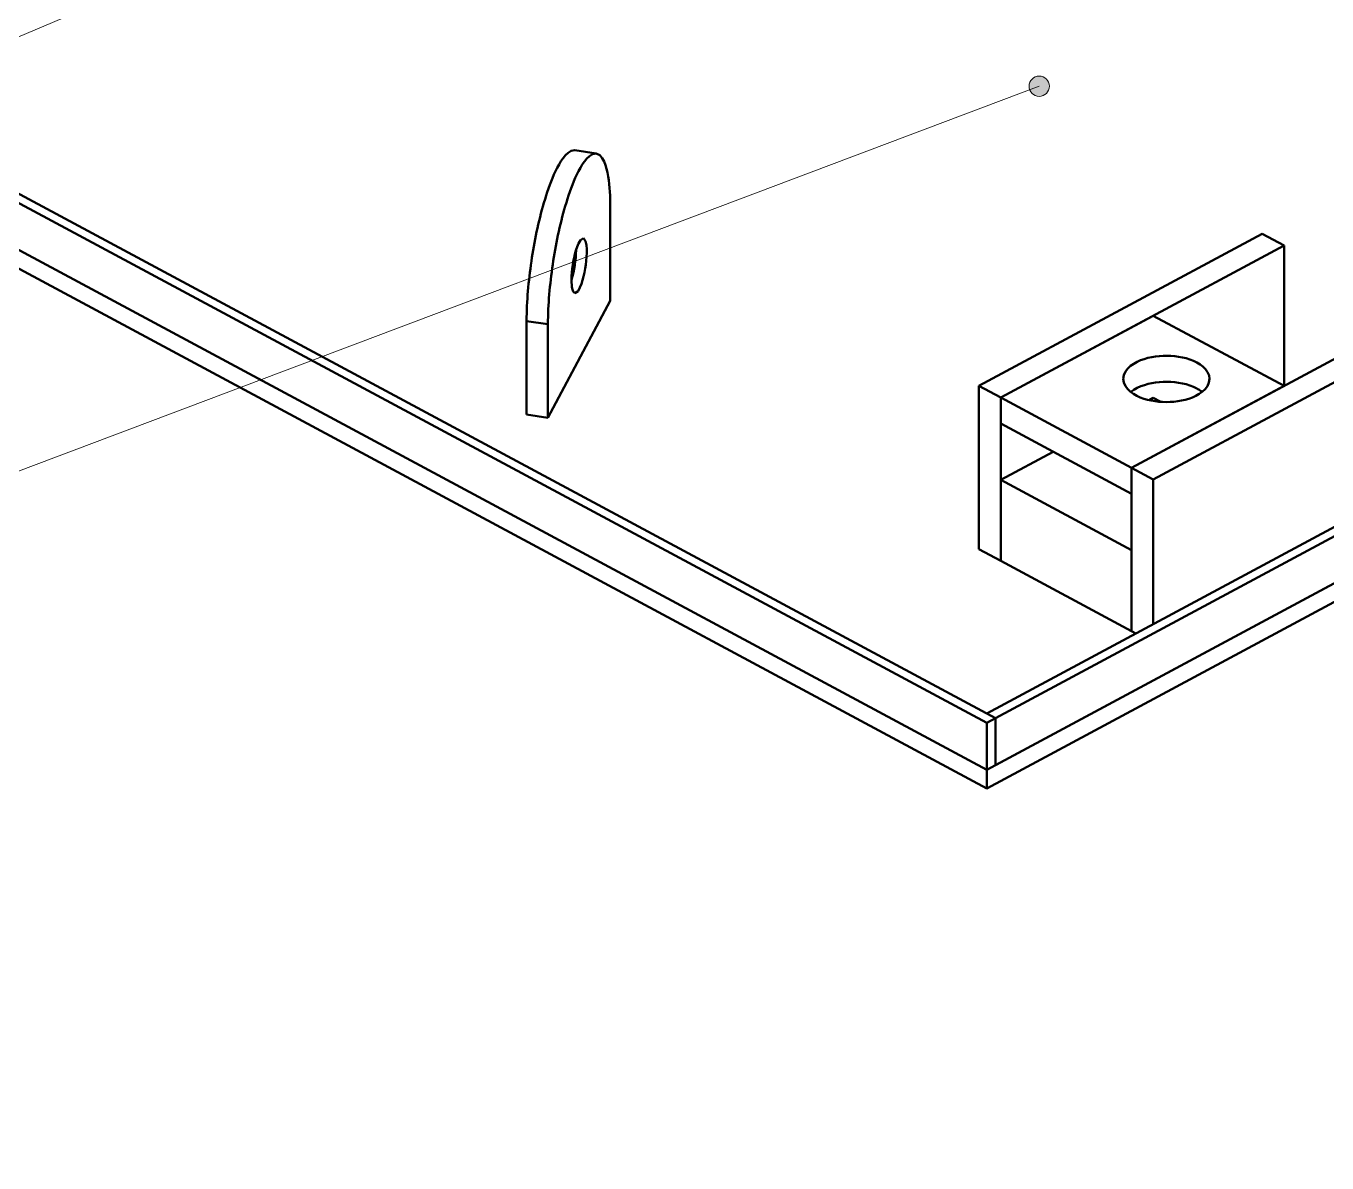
# Model space of a CAD drawing. Header units: millimetres. Extents: x 0 to 841, y 0 to 594.
# Drawn here: x 253.8 to 343.4, y 131.4 to 209.7 of the extents above; entities that cross this region are included whole.
import ezdxf

# ---------------------------------------------------------------- set-up
doc = ezdxf.new("R2010")
doc.units = ezdxf.units.MM
for name, color, linetype, lineweight in [('ACH', 7, 'CONTINUOUS', 13), ('COTA', 7, 'CONTINUOUS', 18), ('VIS', 7, 'CONTINUOUS', 50)]:
    doc.layers.add(name, color=color, linetype=linetype, lineweight=lineweight)

msp = doc.modelspace()

# ---------------------------------------------------------------- hatches: boundary and pattern name
at = {"layer": 'ACH'}
h = msp.add_hatch(color=7, dxfattribs=at)
h.dxf.hatch_style = 1
h.paths.add_polyline_path([(324.306, 205.597), (324.173, 206.009), (323.823, 206.263), (323.39, 206.263), (323.04, 206.009), (322.906, 205.597), (323.04, 205.186), (323.39, 204.931), (323.823, 204.931), (324.173, 205.186)])

# ---------------------------------------------------------------- linework, layer by layer
at = {"layer": 'COTA'}
for p, q in [((323.606, 239.157), (73.677, 132.052)), ((323.606, 205.597), (73.743, 111.411))]:
    msp.add_line(p, q, dxfattribs=at)
msp.add_circle((323.606, 205.597), 0.7, dxfattribs=at)
at = {"layer": 'VIS'}
for points in [[(166.134, 244.321), (320, 161.711)], [(166.735, 244.643), (320.601, 162.033)], [(320, 162.356), (472.664, 244.321)], [(320.601, 162.033), (473.265, 243.998)], [(166.134, 241.094), (320, 158.484)], [(166.134, 241.094), (320, 158.484)], [(320, 158.484), (473.866, 241.094)], [(320.601, 158.806), (473.265, 240.771)], [(166.134, 239.803), (320, 157.193)], [(320, 157.193), (473.866, 239.803)], [(288.266, 189.411), (288.268, 189.669), (288.272, 189.927), (288.28, 190.185), (288.29, 190.443), (288.303, 190.701), (288.319, 190.959), (288.336, 191.216), (288.357, 191.474), (288.379, 191.731), (288.403, 191.988), (288.43, 192.245), (288.459, 192.501), (288.489, 192.758), (288.522, 193.014), (288.557, 193.27), (288.593, 193.525), (288.632, 193.78), (288.673, 194.035), (288.715, 194.29), (288.76, 194.544), (288.806, 194.798), (288.854, 195.052), (288.905, 195.305), (288.958, 195.558), (289.012, 195.81), (289.069, 196.062), (289.128, 196.314), (289.189, 196.564), (289.253, 196.815), (289.319, 197.064), (289.388, 197.313), (289.459, 197.561), (289.533, 197.808), (289.611, 198.055), (289.691, 198.3), (289.775, 198.544), (289.863, 198.787), (289.955, 199.028), (290.051, 199.268), (290.153, 199.505), (290.261, 199.74), (290.376, 199.971), (290.499, 200.198), (290.632, 200.419), (290.778, 200.632), (290.94, 200.832), (291.127, 201.01), (291.347, 201.143), (291.6, 201.177)], [(289.737, 189.185), (289.739, 189.443), (289.744, 189.701), (289.751, 189.959), (289.761, 190.217), (289.774, 190.475), (289.79, 190.733), (289.808, 190.99), (289.828, 191.248), (289.85, 191.505), (289.874, 191.762), (289.901, 192.019), (289.93, 192.276), (289.96, 192.532), (289.993, 192.788), (290.028, 193.044), (290.064, 193.299), (290.103, 193.555), (290.144, 193.81), (290.186, 194.064), (290.231, 194.319), (290.277, 194.573), (290.326, 194.826), (290.376, 195.079), (290.429, 195.332), (290.483, 195.585), (290.54, 195.836), (290.599, 196.088), (290.66, 196.339), (290.724, 196.589), (290.79, 196.838), (290.859, 197.087), (290.93, 197.335), (291.004, 197.583), (291.082, 197.829), (291.162, 198.074), (291.246, 198.319), (291.334, 198.561), (291.426, 198.803), (291.523, 199.042), (291.624, 199.279), (291.732, 199.514), (291.847, 199.745), (291.97, 199.972), (292.103, 200.194), (292.249, 200.407), (292.412, 200.607), (292.598, 200.785), (292.818, 200.918), (293.071, 200.951)], [(291.6, 201.177), (293.071, 200.951)], [(293.071, 200.951), (293.308, 200.838), (293.481, 200.638), (293.607, 200.403), (293.703, 200.155), (293.778, 199.9), (293.838, 199.641), (293.887, 199.38), (293.927, 199.117), (293.958, 198.852), (293.983, 198.588), (294.003, 198.322), (294.017, 198.057), (294.027, 197.791), (294.032, 197.525), (294.034, 197.259)], [(294.034, 197.259), (294.034, 190.805)], [(291.36, 192.235), (291.366, 192.492), (291.383, 192.75), (291.409, 193.006), (291.443, 193.262), (291.486, 193.516), (291.536, 193.769), (291.595, 194.02), (291.664, 194.268), (291.745, 194.513), (291.844, 194.751), (291.971, 194.975), (292.176, 195.112)], [(292.176, 195.112), (292.333, 194.907), (292.388, 194.641), (292.408, 194.371), (292.41, 194.1), (292.398, 193.829), (292.375, 193.558), (292.343, 193.289), (292.302, 193.021), (292.252, 192.754), (292.193, 192.489), (292.123, 192.227), (292.04, 191.969), (291.939, 191.717), (291.808, 191.48), (291.596, 191.331)], [(319.451, 184.937), (338.985, 195.425)], [(340.488, 194.618), (338.985, 195.425)], [(291.675, 194.306), (291.668, 194.045), (291.651, 193.785), (291.624, 193.526), (291.588, 193.267), (291.545, 193.01), (291.493, 192.755), (291.432, 192.502), (291.36, 192.251)], [(320.954, 184.13), (340.488, 194.618)], [(340.488, 184.937), (340.488, 194.618)], [(291.596, 191.331), (291.479, 191.436), (291.423, 191.589), (291.391, 191.748), (291.373, 191.91), (291.363, 192.072), (291.36, 192.235)], [(294.034, 190.805), (289.737, 182.731)], [(288.266, 182.957), (288.266, 189.411)], [(289.737, 189.185), (288.266, 189.411)], [(320.954, 184.13), (331.472, 189.777)], [(329.97, 179.29), (349.503, 189.777)], [(340.488, 184.937), (331.472, 189.777)], [(289.737, 182.731), (289.737, 189.185)], [(331.472, 178.483), (351.006, 188.971)], [(329.399, 185.421), (329.439, 185.683), (329.55, 185.924), (329.712, 186.134), (329.907, 186.314), (330.125, 186.466), (330.357, 186.595), (330.6, 186.703), (330.85, 186.793), (331.106, 186.866), (331.365, 186.924), (331.628, 186.967), (331.892, 186.997), (332.157, 187.014), (332.423, 187.018), (332.688, 187.009), (332.953, 186.988), (333.217, 186.953), (333.478, 186.904), (333.736, 186.841), (333.99, 186.762), (334.238, 186.666), (334.477, 186.55)], [(334.477, 186.55), (334.692, 186.422), (334.891, 186.272), (335.069, 186.098), (335.214, 185.896), (335.313, 185.667), (335.349, 185.421)], [(320.954, 184.13), (319.451, 184.937)], [(319.451, 173.678), (319.451, 184.937)], [(335.349, 185.421), (335.31, 185.163), (335.201, 184.924), (335.043, 184.716), (334.851, 184.537), (334.638, 184.385), (334.409, 184.256), (334.17, 184.148), (333.924, 184.058), (333.672, 183.984), (333.417, 183.925), (333.158, 183.88), (332.898, 183.849), (332.636, 183.83), (332.374, 183.824), (332.112, 183.83), (331.85, 183.849), (331.589, 183.88), (331.331, 183.925), (331.075, 183.984), (330.824, 184.058), (330.577, 184.148), (330.338, 184.256), (330.11, 184.385), (329.896, 184.537), (329.705, 184.716), (329.546, 184.924), (329.438, 185.163), (329.399, 185.421)], [(329.911, 184.525), (330.129, 184.676), (330.362, 184.805), (330.604, 184.912), (330.854, 185.001), (331.11, 185.074), (331.369, 185.132), (331.631, 185.175), (331.895, 185.205), (332.16, 185.221), (332.425, 185.225), (332.691, 185.216), (332.955, 185.195), (333.218, 185.16), (333.479, 185.111), (333.737, 185.048), (333.991, 184.969), (334.238, 184.873), (334.477, 184.758)], [(329.97, 179.29), (340.488, 184.937)], [(320.954, 172.872), (320.954, 184.13)], [(329.97, 179.29), (320.954, 184.13)], [(320.954, 182.337), (320.954, 184.13)], [(331.183, 183.957), (331.472, 184.112)], [(331.984, 183.837), (331.472, 184.112)], [(334.477, 184.758), (334.54, 184.723), (334.601, 184.687), (334.662, 184.649), (334.721, 184.609), (334.779, 184.568), (334.836, 184.525)], [(289.737, 182.731), (288.266, 182.957)], [(329.97, 177.497), (320.954, 182.337)], [(320.954, 178.465), (324.56, 180.401)], [(331.472, 178.483), (329.97, 179.29)], [(329.97, 168.031), (329.97, 179.29)], [(329.97, 177.497), (329.97, 179.29)], [(329.97, 173.625), (320.954, 178.465)], [(320.954, 172.872), (320.954, 178.465)], [(331.472, 168.515), (331.472, 178.483)], [(320.954, 172.872), (319.451, 173.678)], [(329.97, 168.031), (329.97, 173.625)], [(329.97, 168.031), (320.954, 172.872)], [(330.27, 167.87), (329.97, 168.031)], [(320, 162.356), (320.601, 162.033)], [(320, 161.711), (320.601, 162.033)], [(320, 158.484), (320, 161.711)], [(320.601, 158.806), (320.601, 162.033)], [(320.601, 158.806), (320.601, 162.033)], [(320, 158.484), (320.601, 158.806)], [(320, 157.193), (320, 158.484)]]:
    msp.add_lwpolyline(points, dxfattribs=at)

doc.saveas('drawing.dxf')
